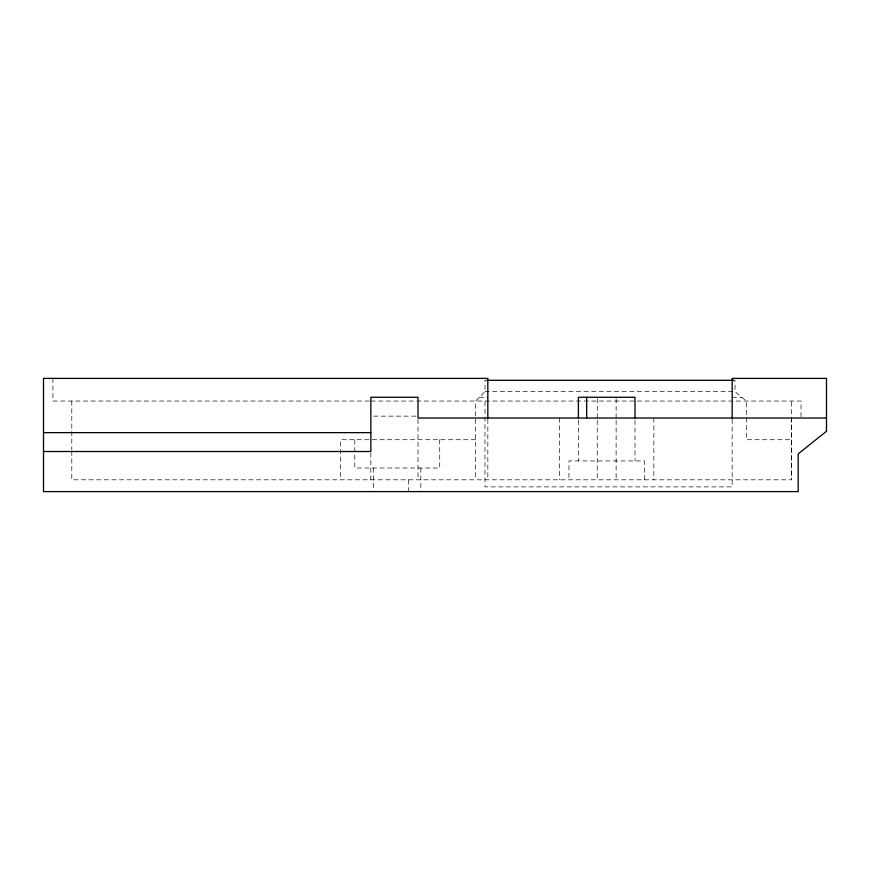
<?xml version="1.0" encoding="UTF-8"?>
<svg xmlns="http://www.w3.org/2000/svg" width="870" height="870" viewBox="0 0 870 870"><rect width="100%" height="100%" fill="white"/><g stroke="black" fill="none" stroke-linecap="round" stroke-linejoin="round"><path stroke-width="0.65" stroke-dasharray="4.35 3.26" d="M71.797 451.291L71.797 479.805L791.591 479.816L791.591 401.037M801.031 416.719L801.031 401.037L370.587 401.048M487.831 380.288L484.992 380.288L484.992 391.609L475.564 401.048L475.564 479.816M732.159 380.288L734.987 380.288L734.987 391.609L746.308 401.037L746.308 439.72L791.591 439.72M484.992 391.609L734.987 391.609M479.337 397.275L487.831 397.264M732.159 397.264L741.784 397.264M369.282 401.037L52.929 401.037L52.929 378.396M373.545 416.132L416.676 416.132M475.564 439.72L340.659 439.72L340.659 479.816M791.591 418.024L791.591 479.816M732.159 419.286L732.159 486.885L484.992 486.885L484.992 401.037M653.859 418.024L653.859 479.816M644.431 479.816L644.431 460.948L568.958 460.948L568.958 479.816M634.991 420.297L634.991 460.948M616.123 398.623L616.123 418.916M616.123 420.275L616.123 479.816M597.255 398.623L597.255 418.916M597.255 420.275L597.255 479.816M578.387 420.297L578.387 460.948M559.519 418.024L559.519 479.816M487.831 419.286L487.831 479.816M439.72 439.72L439.72 468.016L354.808 468.016L354.808 439.72M420.852 468.016L420.852 491.604M418.013 419.362L418.013 479.816M408.585 479.816L408.585 491.604M373.676 468.016L373.676 491.604M370.848 452.857L370.848 479.816M71.797 401.037L71.797 449.931"/><path stroke-width="1.3" d="M487.711 380.288L733.627 380.288M826.5 418.024L418.013 418.024L418.013 397.264L370.848 397.264L370.848 451.508L43.5 451.508M43.5 432.64L370.848 432.64M732.159 417.948L732.159 378.396L826.5 378.396L826.5 431.226L798.192 453.89L798.192 491.604L43.5 491.604L43.5 378.396L487.831 378.396L487.831 417.948M634.991 418.024L634.991 397.264L578.387 397.264L578.387 418.024M586.684 397.264L586.684 418.024"/></g></svg>
